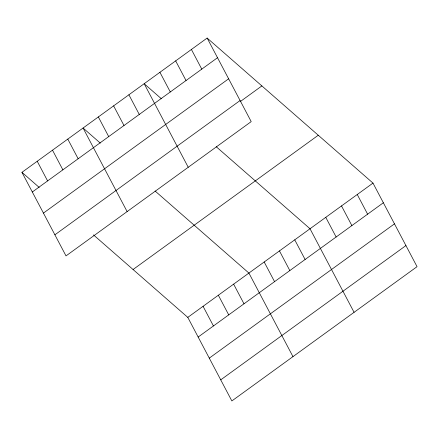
<?xml version="1.0" encoding="UTF-8"?>
<svg xmlns="http://www.w3.org/2000/svg" width="439" height="439" viewBox="0 0 439 439"><rect width="100%" height="100%" fill="white"/><g stroke="black" fill="none" stroke-linecap="round" stroke-linejoin="round"><path stroke-width="0.66" d="M207.148 38.056L251.207 121.619L66.009 255.899L21.95 172.335L207.148 38.056L372.991 183.101L417.05 266.665L231.852 400.944L187.793 317.381L93.496 234.909M32.316 191.997L217.514 57.718M43.434 213.085L228.631 78.806M54.891 234.81L240.089 100.531M240.166 101.667L261.874 85.923M133.066 269.519L318.264 135.239M187.793 317.381L372.991 183.101M198.159 337.042L383.357 202.763M209.277 358.131L394.474 223.852M220.735 379.856L405.932 245.577M161.409 98.78L144.179 83.712L188.238 167.275M216.224 146.719L310.027 228.757L354.081 312.321M100.295 143.092L83.064 128.023L127.123 211.587M155.104 191.031L248.908 273.069L292.967 356.633M21.95 172.335L39.181 187.404M357.253 194.515L367.613 214.177M341.509 205.929L351.875 225.591M325.765 217.343L336.131 237M294.745 239.837L305.11 259.493M191.409 49.47L201.77 69.132M279.467 250.91L289.833 270.572M175.666 60.884L186.032 80.546M264.19 261.99L274.556 281.651M159.922 72.298L170.288 91.96M233.63 284.148L243.996 303.804M128.901 94.791L139.267 114.447M218.353 295.227L228.719 314.884M113.624 105.865L123.99 125.527M203.07 306.301L213.436 325.963M98.347 116.944L108.707 136.606M67.787 139.103L78.153 158.759M52.51 150.182L62.87 169.838M37.227 161.256L47.593 180.917"/></g></svg>
